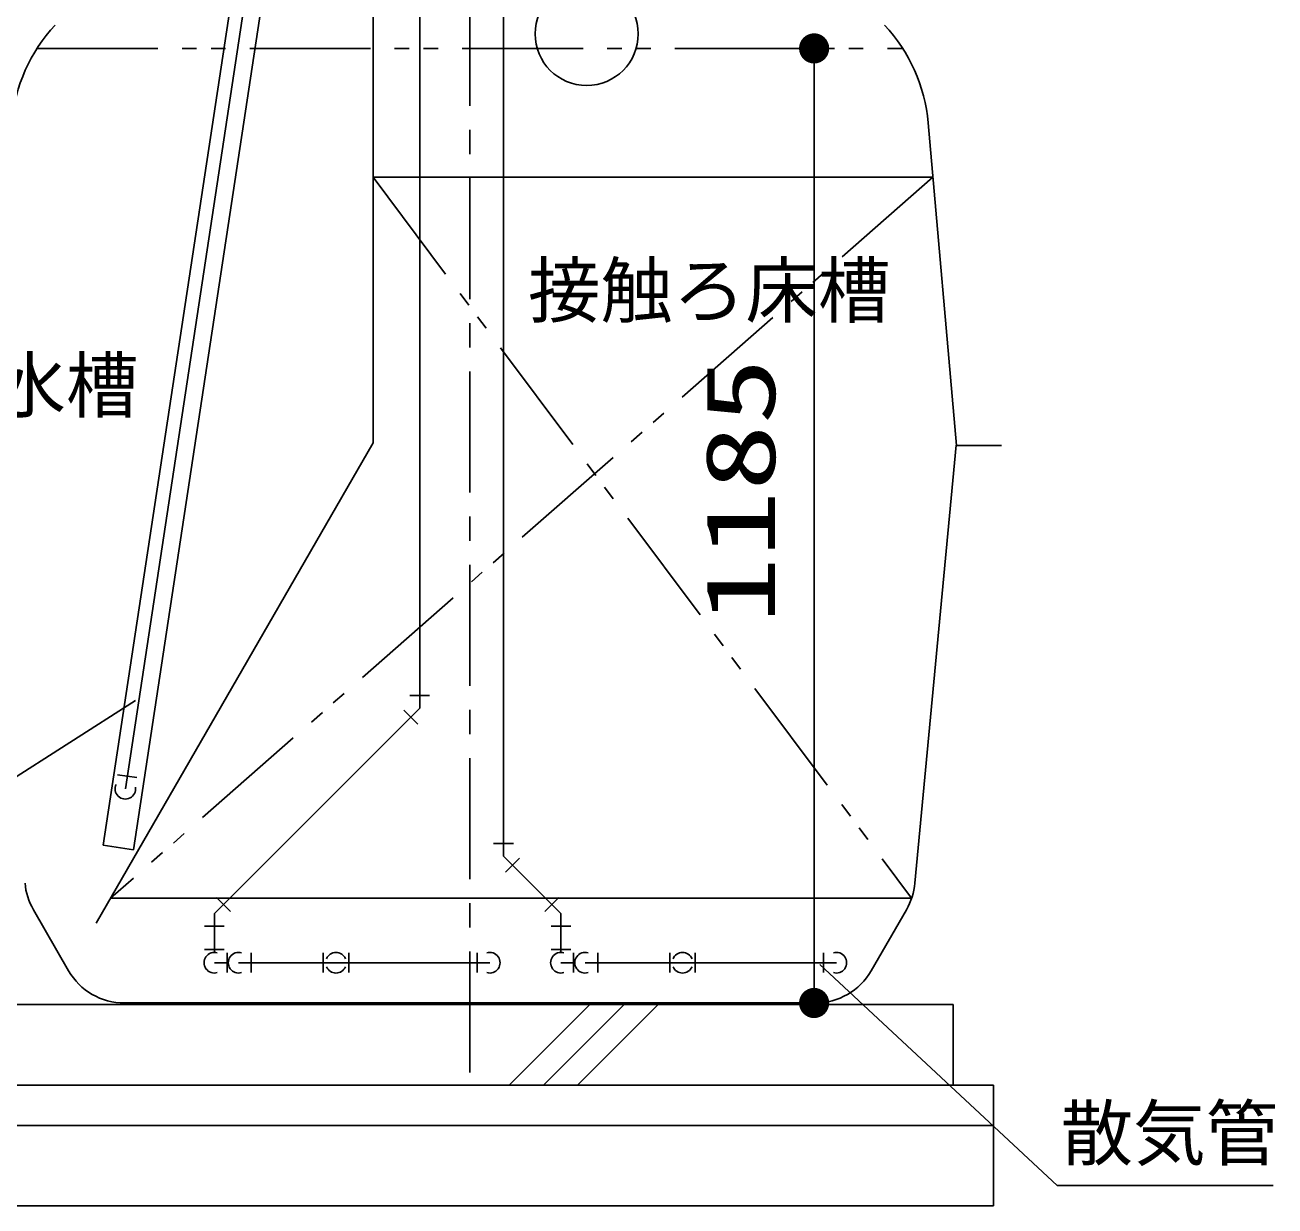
# Model space of a CAD drawing. Units: millimetres, scale not verified. Extents: x -9773 to 7545, y -7063 to 5014.
# Drawn here: x -476 to 1076, y -4342 to -2876 of the extents above; entities that cross this region are included whole.
import ezdxf
from ezdxf.enums import TextEntityAlignment as Align

# ---------------------------------------------------------------- set-up
doc = ezdxf.new("R2010")
doc.units = ezdxf.units.MM
doc.header["$LTSCALE"] = 30
doc.linetypes.add('CHAIN1', pattern=[8, 5, -1, 1, -1])
doc.linetypes.add('DOUBLE_CHAIN1', pattern=[8.8, 5, -1, 0.6, -0.6, 0.6, -1])
for name, color, linetype, lineweight in [('0-1_KIKI', 3, 'Continuous', 25), ('0-3_A-PIPE', 2, 'Continuous', 25), ('0-5_MOJI', 7, 'Continuous', 25)]:
    doc.layers.add(name, color=color, linetype=linetype, lineweight=lineweight)
doc.styles.add('MS Gothic', font='')
doc.styles.add('ＭＳ ゴシック', font='')
doc.styles.get('MS Gothic').set_extended_font_data('MS Gothic')
doc.styles.get('ＭＳ ゴシック').set_extended_font_data('MS Gothic')

msp = doc.modelspace()

# ---------------------------------------------------------------- linework, layer by layer
at = {"layer": '0-1_KIKI', "linetype": 'CHAIN1'}
msp.add_line((76.31, -4175.72), (76.31, -2199.67), dxfattribs=at)
at = {"layer": '0-1_KIKI'}
for p, q in [((14.01, -2637.29), (14.01, -3723.59)), ((118.01, -2637.29), (118.01, -3907.29)), ((-43.69, -3394.29), (-43.69, -2648.29)), ((-197.79, -2698.84), (-379.07, -3893.62)), ((-179.96, -2692.52), (-351.57, -3823.63)), ((-341.5, -3899.32), (-165.48, -2739.21)), ((645.27, -2996.87), (680.33, -3397.59)), ((-43.69, -3064.59), (651.19, -3064.59)), ((-387.92, -3990.5), (-43.69, -3394.29)), ((628.78, -3940.84), (680.3, -3397.24)), ((736.31, -3397.59), (680.33, -3397.59)), ((1.74, -3707.79), (26.28, -3707.79)), ((-240.99, -3978.59), (14.01, -3723.59)), ((11.52, -3743.43), (-5.83, -3726.08)), ((-361.34, -3806.18), (-337.09, -3809.85)), ((-341.5, -3899.32), (-379.07, -3893.62)), ((130.28, -3891.49), (105.74, -3891.49)), ((189.31, -3978.59), (118.01, -3907.29)), ((120.5, -3927.13), (137.85, -3909.78)), ((-370.07, -3959.59), (624.84, -3959.59)), ((-238.5, -3958.75), (-221.15, -3976.09)), ((186.82, -3958.75), (169.47, -3976.09)), ((-422.03, -4049.59), (-465.75, -3973.86)), ((-240.99, -4026.79), (-240.99, -3978.59)), ((189.31, -3978.59), (189.31, -4026.79)), ((574.65, -4049.59), (618.37, -3973.86)), ((-228.72, -3994.38), (-253.26, -3994.38)), ((177.04, -3994.38), (201.58, -3994.38)), ((-253.26, -4023.38), (-228.72, -4023.38)), ((-225.2, -4051.85), (-225.2, -4027.32)), ((-195.2, -4051.85), (-195.2, -4027.32)), ((-105.78, -4051.85), (-105.78, -4027.32)), ((-74.2, -4051.85), (-74.2, -4027.32)), ((85.22, -4027.32), (85.22, -4051.85)), ((177.04, -4023.38), (201.58, -4023.38)), ((205.1, -4051.85), (205.1, -4027.32)), ((235.1, -4051.85), (235.1, -4027.32)), ((324.52, -4051.85), (324.52, -4027.32)), ((356.1, -4051.85), (356.1, -4027.32)), ((515.52, -4027.32), (515.52, -4051.85)), ((-240.99, -4039.59), (-223.79, -4039.59)), ((-210.99, -4039.59), (101.01, -4039.59)), ((189.31, -4039.59), (206.51, -4039.59)), ((219.31, -4039.59), (531.31, -4039.59))]:
    msp.add_line(p, q, dxfattribs=at)
at = {"layer": '0-1_KIKI', "linetype": 'DOUBLE_CHAIN1'}
for p, q in [((-461.18, -2904.58), (613.8, -2904.58)), ((651.19, -3064.59), (-370.07, -3959.59)), ((-43.69, -3064.59), (624.84, -3959.59))]:
    msp.add_line(p, q, dxfattribs=at)
at = {"layer": '0-1_KIKI', "color": 4}
for p, q in [((-502.01, -3818.28), (-339.13, -3714.16)), ((805.33, -4316), (510.89, -4041.95)), ((1073.81, -4316), (805.33, -4316))]:
    msp.add_line(p, q, dxfattribs=at)
at = {"layer": '0-1_KIKI'}
msp.add_lwpolyline([(505.37, -4089.59), (476.31, -4089.59), (-323.69, -4089.59), (-352.75, -4089.59)], dxfattribs=at)
msp.add_circle((221.31, -2886.59), 64, dxfattribs=at)
for centre, radius, start, end in [((-289.42, -3014.65), 204, 137.00948, 175), ((442.04, -3014.65), 204, 5, 42.99053), ((-351.57, -3823.63), 12.8, 154.81214, 8.00846), ((-396.46, -3933.86), 80, 185, 210), ((549.09, -3933.86), 80, 330, 355), ((-240.99, -4039.59), 12.8, 73.40184, 286.59816), ((-210.99, -4039.59), 12.8, 73.40184, 286.59816), ((-89.99, -4039.59), 12.8, 22.9932, 157.0068), ((101.01, -4039.59), 12.8, 253.40184, 106.59816), ((189.31, -4039.59), 12.8, 73.40184, 286.59816), ((219.31, -4039.59), 12.8, 73.40184, 286.59816), ((340.31, -4039.59), 12.8, 22.9932, 157.0068), ((531.31, -4039.59), 12.8, 253.40184, 106.59816), ((-352.75, -4009.59), 80, 210, 270), ((-89.99, -4039.59), 12.8, 202.9932, 337.0068), ((340.31, -4039.59), 12.8, 202.9932, 337.0068), ((505.37, -4009.59), 80, 270, 330)]:
    msp.add_arc(centre, radius, start, end, dxfattribs=at)
at = {"layer": '0-3_A-PIPE'}
for p, q in [((-523.69, -4091.59), (676.31, -4091.59)), ((125.25, -4191.59), (225.25, -4091.59)), ((167.68, -4191.59), (267.68, -4091.59)), ((210.1, -4191.59), (310.1, -4091.59)), ((676.31, -4091.59), (676.31, -4191.59)), ((-573.69, -4191.59), (726.31, -4191.59)), ((726.31, -4191.59), (726.31, -4241.59)), ((726.31, -4191.59), (726.31, -4341.59)), ((-573.69, -4241.59), (726.31, -4241.59))]:
    msp.add_line(p, q, dxfattribs=at)
msp.add_lwpolyline([(-573.69, -4191.59), (-573.69, -4341.59), (726.31, -4341.59)], dxfattribs=at)
at = {"layer": '0-5_MOJI', "color": 4}
for p, q in [((449.68, -2904.58), (503.71, -2904.58)), ((503.71, -2904.58), (503.71, -4089.59)), ((407.98, -4089.59), (503.71, -4089.59))]:
    msp.add_line(p, q, dxfattribs=at)
at = {"layer": '0-5_MOJI'}
for points in [[(500.05, -2886.19), (503.71, -2904.58), (496.53, -2887.26)], [(503.71, -2885.83), (503.71, -2904.58), (500.05, -2886.19)], [(507.37, -2886.19), (503.71, -2904.58), (503.71, -2885.83)], [(510.88, -2887.26), (503.71, -2904.58), (507.37, -2886.19)], [(485.32, -2900.92), (503.71, -2904.58), (484.96, -2904.58)], [(486.39, -2897.4), (503.71, -2904.58), (485.32, -2900.92)], [(488.12, -2894.16), (503.71, -2904.58), (486.39, -2897.4)], [(490.45, -2891.32), (503.71, -2904.58), (488.12, -2894.16)], [(493.29, -2888.99), (503.71, -2904.58), (490.45, -2891.32)], [(496.53, -2887.26), (503.71, -2904.58), (493.29, -2888.99)], [(514.13, -2888.99), (503.71, -2904.58), (510.88, -2887.26)], [(516.97, -2891.32), (503.71, -2904.58), (514.13, -2888.99)], [(519.3, -2894.16), (503.71, -2904.58), (516.97, -2891.32)], [(521.03, -2897.4), (503.71, -2904.58), (519.3, -2894.16)], [(522.1, -2900.92), (503.71, -2904.58), (521.03, -2897.4)], [(522.46, -2904.58), (503.71, -2904.58), (522.1, -2900.92)], [(484.96, -2904.58), (503.71, -2904.58), (485.32, -2908.24)], [(485.32, -2908.24), (503.71, -2904.58), (486.39, -2911.76)], [(486.39, -2911.76), (503.71, -2904.58), (488.12, -2915)], [(488.12, -2915), (503.71, -2904.58), (490.45, -2917.84)], [(490.45, -2917.84), (503.71, -2904.58), (493.29, -2920.17)], [(493.29, -2920.17), (503.71, -2904.58), (496.53, -2921.9)], [(496.53, -2921.9), (503.71, -2904.58), (500.05, -2922.97)], [(500.05, -2922.97), (503.71, -2904.58), (503.71, -2923.33)], [(503.71, -2923.33), (503.71, -2904.58), (507.37, -2922.97)], [(507.37, -2922.97), (503.71, -2904.58), (510.88, -2921.9)], [(510.88, -2921.9), (503.71, -2904.58), (514.13, -2920.17)], [(514.13, -2920.17), (503.71, -2904.58), (516.97, -2917.84)], [(516.97, -2917.84), (503.71, -2904.58), (519.3, -2915)], [(519.3, -2915), (503.71, -2904.58), (521.03, -2911.76)], [(521.03, -2911.76), (503.71, -2904.58), (522.1, -2908.24)], [(522.1, -2908.24), (503.71, -2904.58), (522.46, -2904.58)], [(488.12, -4079.17), (503.71, -4089.59), (486.39, -4082.41)], [(490.45, -4076.33), (503.71, -4089.59), (488.12, -4079.17)], [(493.29, -4074), (503.71, -4089.59), (490.45, -4076.33)], [(496.53, -4072.26), (503.71, -4089.59), (493.29, -4074)], [(500.05, -4071.2), (503.71, -4089.59), (496.53, -4072.26)], [(503.71, -4070.84), (503.71, -4089.59), (500.05, -4071.2)], [(507.37, -4071.2), (503.71, -4089.59), (503.71, -4070.84)], [(510.88, -4072.26), (503.71, -4089.59), (507.37, -4071.2)], [(514.13, -4074), (503.71, -4089.59), (510.88, -4072.26)], [(516.97, -4076.33), (503.71, -4089.59), (514.13, -4074)], [(519.3, -4079.17), (503.71, -4089.59), (516.97, -4076.33)], [(521.03, -4082.41), (503.71, -4089.59), (519.3, -4079.17)], [(485.32, -4085.93), (503.71, -4089.59), (484.96, -4089.59)], [(484.96, -4089.59), (503.71, -4089.59), (485.32, -4093.24)], [(486.39, -4082.41), (503.71, -4089.59), (485.32, -4085.93)], [(485.32, -4093.24), (503.71, -4089.59), (486.39, -4096.76)], [(486.39, -4096.76), (503.71, -4089.59), (488.12, -4100)], [(488.12, -4100), (503.71, -4089.59), (490.45, -4102.84)], [(490.45, -4102.84), (503.71, -4089.59), (493.29, -4105.18)], [(493.29, -4105.18), (503.71, -4089.59), (496.53, -4106.91)], [(496.53, -4106.91), (503.71, -4089.59), (500.05, -4107.98)], [(500.05, -4107.98), (503.71, -4089.59), (503.71, -4108.34)], [(522.1, -4085.93), (503.71, -4089.59), (521.03, -4082.41)], [(522.46, -4089.59), (503.71, -4089.59), (522.1, -4085.93)], [(503.71, -4108.34), (503.71, -4089.59), (507.37, -4107.98)], [(507.37, -4107.98), (503.71, -4089.59), (510.88, -4106.91)], [(510.88, -4106.91), (503.71, -4089.59), (514.13, -4105.18)], [(514.13, -4105.18), (503.71, -4089.59), (516.97, -4102.84)], [(516.97, -4102.84), (503.71, -4089.59), (519.3, -4100)], [(519.3, -4100), (503.71, -4089.59), (521.03, -4096.76)], [(521.03, -4096.76), (503.71, -4089.59), (522.1, -4093.24)], [(522.1, -4093.24), (503.71, -4089.59), (522.46, -4089.59)]]:
    msp.add_solid(points, dxfattribs=at)

# ---------------------------------------------------------------- texts
at = {"layer": '0-1_KIKI', "color": 4, "style": 'MS Gothic'}
for s, p in [('接触ろ床槽', (148.45, -3257.68)), ('処理水槽', (-695.34, -3375.49)), ('散気管', (809.89, -4303.86))]:
    msp.add_text(s, height=65.98, dxfattribs=at).set_placement(p, align=Align.BOTTOM_LEFT)
at = {"layer": '0-5_MOJI', "color": 3, "style": 'ＭＳ ゴシック', "width": 1.4}
msp.add_text('1185', height=86.59, rotation=90, dxfattribs=at).set_placement((481.21, -3618.8), align=Align.BOTTOM_LEFT)

doc.saveas('drawing.dxf')
